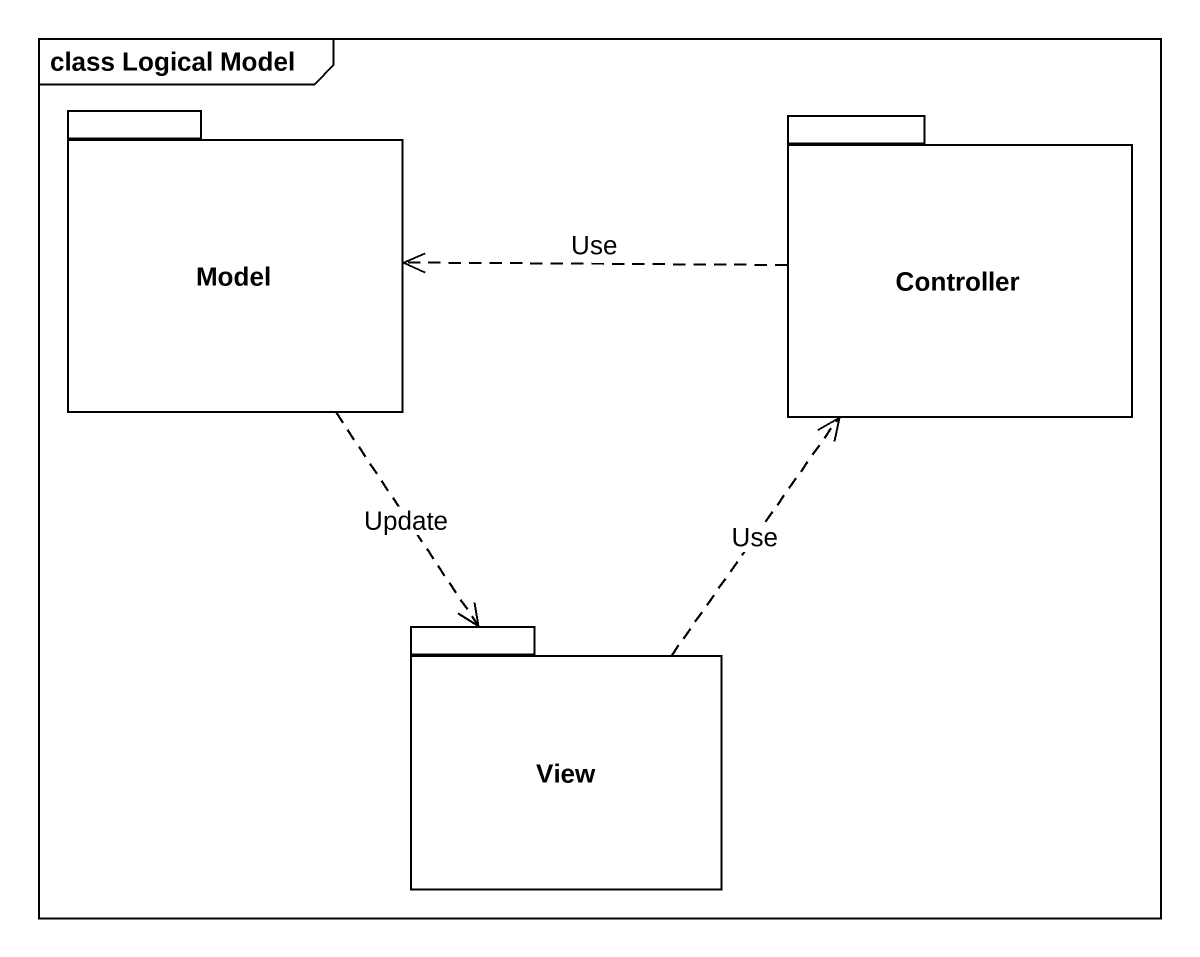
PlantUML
@startuml
mainframe class Logical Model
package Model {
}
package Controller {
}
package View {
}
Model ..> View : Update
Controller .left.> Model : Use
View .up.> Controller : Use
@enduml
